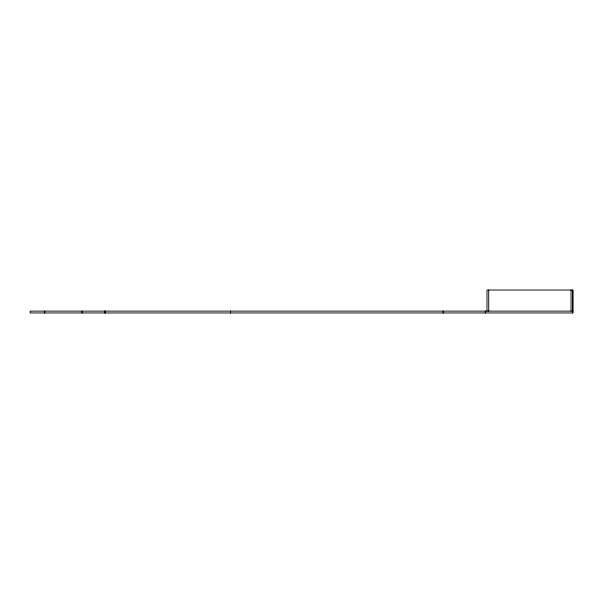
<?xml version="1.0" encoding="UTF-8"?>
<svg xmlns="http://www.w3.org/2000/svg" width="603" height="603" viewBox="0 0 603 603"><rect width="100%" height="100%" fill="white"/><g stroke="black" fill="none" stroke-linecap="round" stroke-linejoin="round"><path stroke-width="0.9" d="M572.827 311.118L30.15 311.118L30.173 312.965L572.85 312.965L572.85 290.035L487.005 290.035L487.005 311.118M572.79 290.035L572.79 312.965M571.049 290.035L571.049 311.118M488.716 290.035L488.716 311.118M485.287 311.118L485.287 312.965M443.182 311.118L443.167 312.965M230.452 311.118L230.452 312.965M105.103 311.118L105.103 312.965M105.095 311.118L105.095 312.965M82.114 311.118L82.106 312.965M44.728 311.118L44.728 312.965"/></g></svg>
